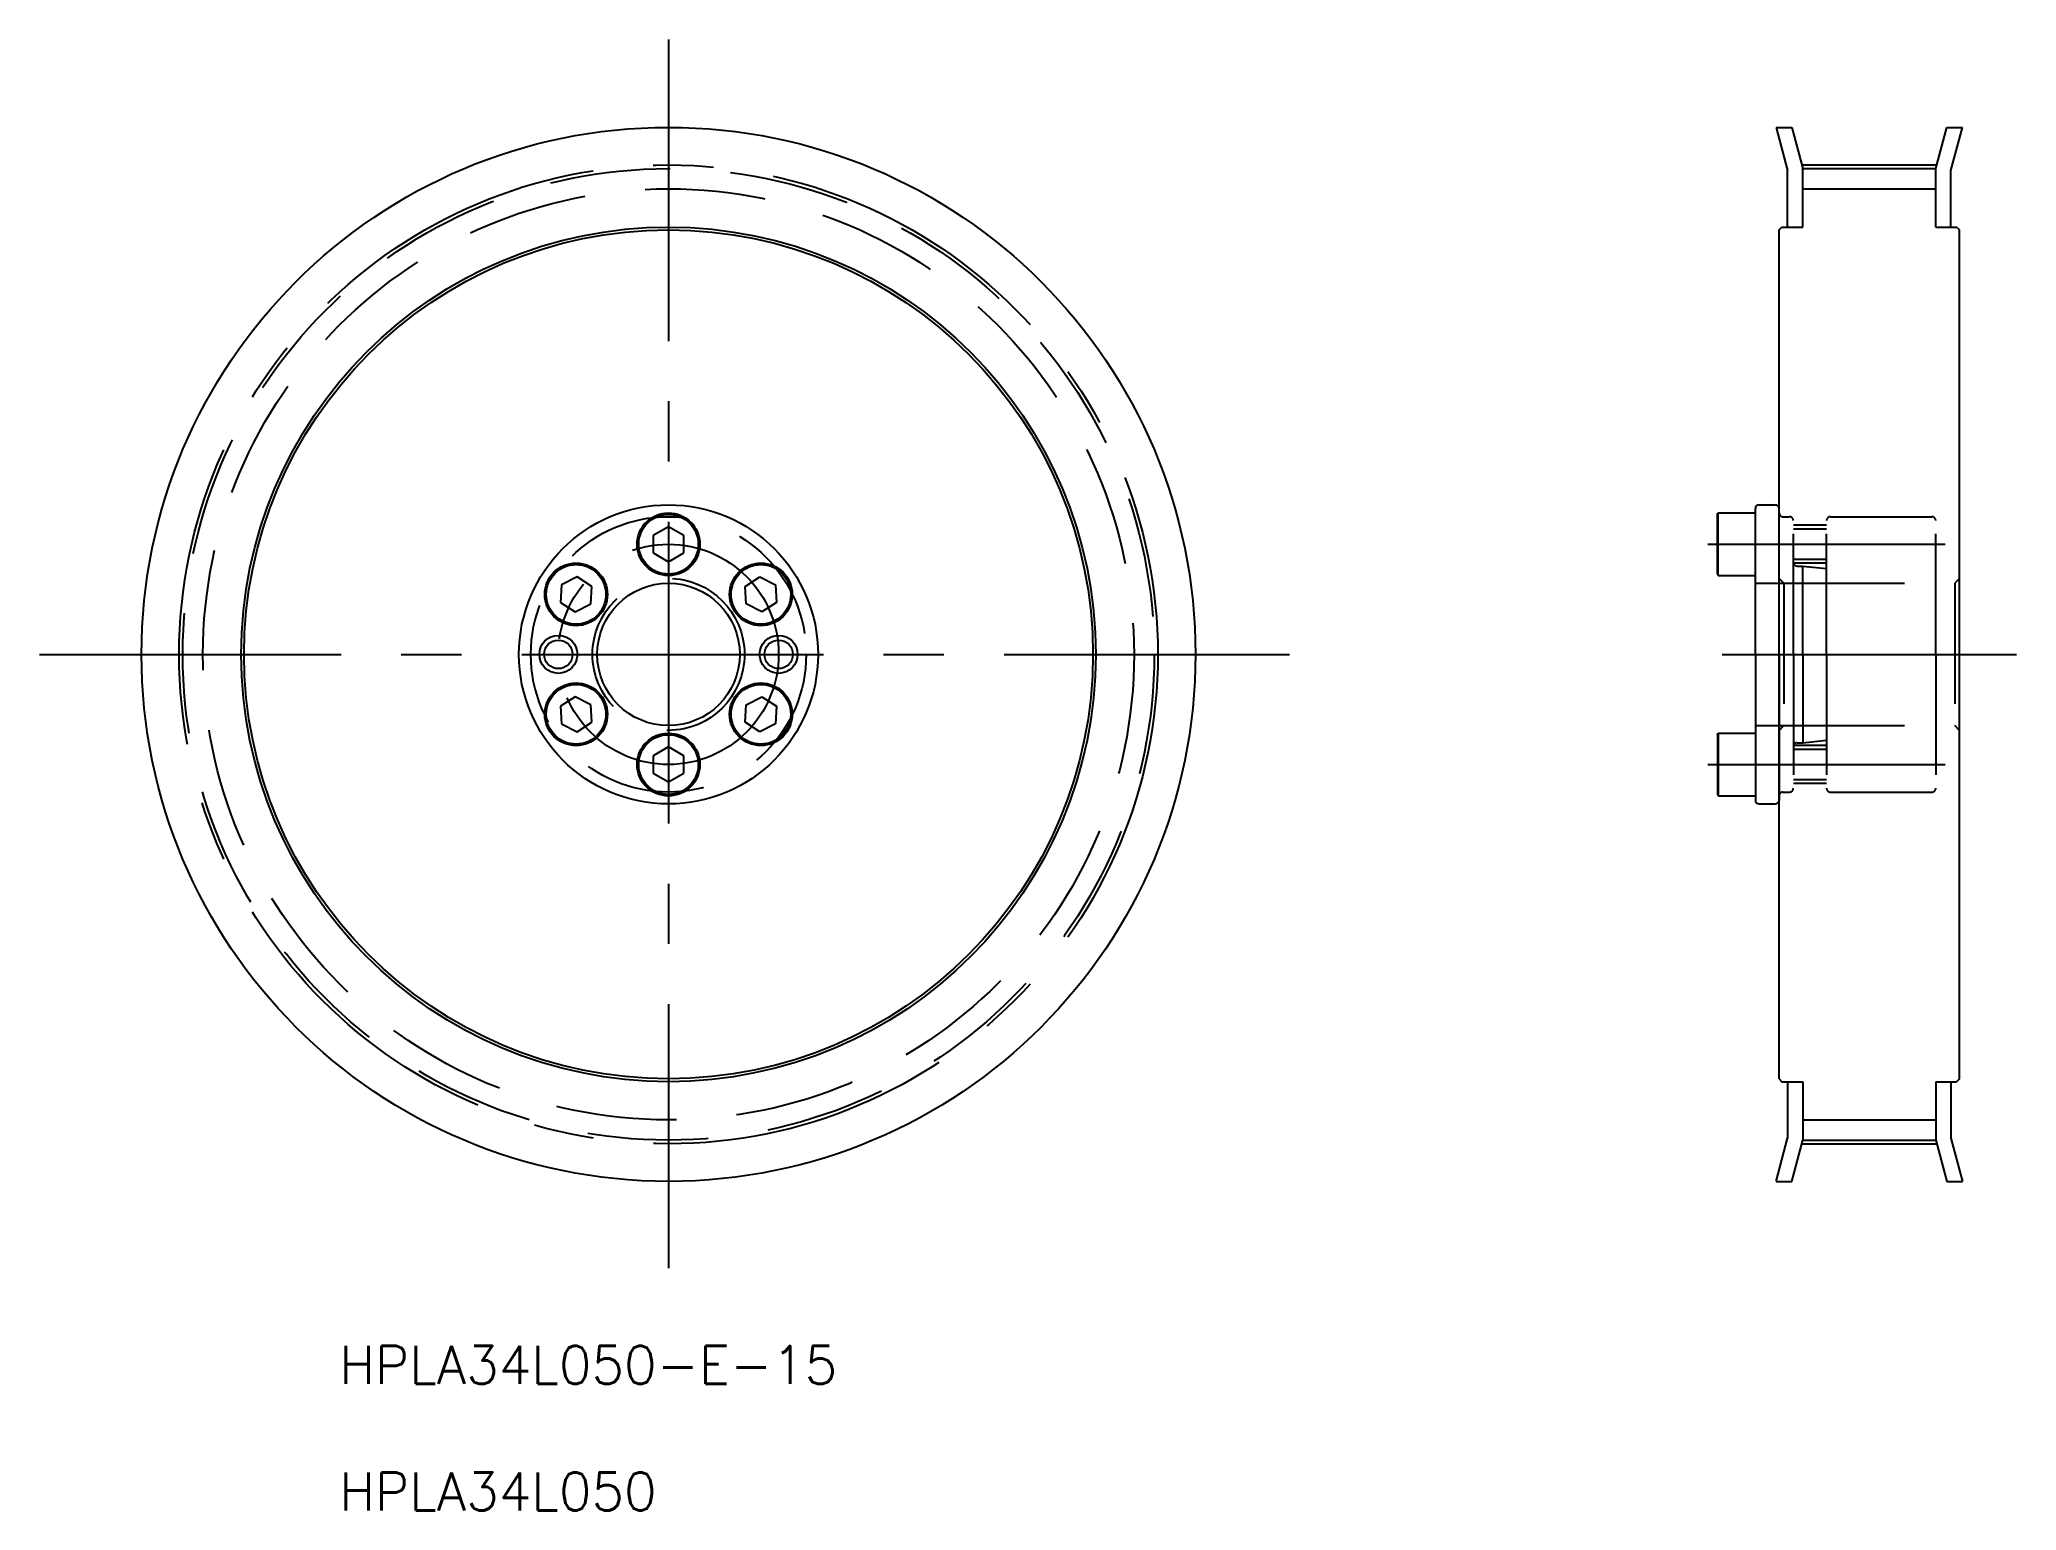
# Model space of a CAD drawing. Extents: x -17 to 192, y 12 to 167.
import ezdxf

# ---------------------------------------------------------------- set-up
doc = ezdxf.new("R2010")
doc.units = 0
doc.linetypes.add('CENTER', pattern=[50.8, 31.75, -6.35, 6.35, -6.35])
doc.linetypes.add('DASHED', pattern=[19.05, 12.7, -6.35])
doc.layers.get('0').update_dxf_attribs({"linetype": 'CONTINUOUS'})
doc.layers.add('CENTER', color=1, linetype='CENTER')
doc.styles.add('MISUMI', font='txt.shx')

# ---------------------------------------------------------------- blocks, each defined once
blk = doc.blocks.new('*U5')
at = {"color": 7, "linetype": 'CONTINUOUS', "style": 'MISUMI'}
for s, p in [('HPLA34L050-E-15', (15.05, 25.31)), ('HPLA34L050', (15.05, 11.98))]:
    blk.add_text(s, height=4, dxfattribs=at).set_placement(p)

msp = doc.modelspace()

# ---------------------------------------------------------------- linework, layer by layer
at = {"color": 7, "linetype": 'CONTINUOUS'}
for p, q in [((166.38, 157.64), (167.6, 153.09)), ((166.38, 157.64), (168.04, 157.64)), ((168.04, 157.64), (169.2, 153.3)), ((183.2, 153.3), (184.36, 157.64)), ((184.36, 157.64), (186.02, 157.64)), ((184.8, 153.09), (186.02, 157.64)), ((167.6, 147.14), (167.6, 153.09)), ((169.2, 153.3), (183.2, 153.3)), ((169.2, 147.14), (169.2, 153.3)), ((183.2, 147.14), (183.2, 153.3)), ((184.8, 147.14), (184.8, 153.09)), ((183.2, 150.22), (183.2, 150.22)), ((183.2, 148.68), (183.2, 148.68)), ((166.7, 146.84), (167, 147.14)), ((166.7, 57.44), (166.7, 146.84)), ((167, 147.14), (169.2, 147.14)), ((183.2, 147.14), (185.4, 147.14)), ((185.7, 146.84), (185.4, 147.14)), ((185.7, 57.44), (185.7, 146.84)), ((160.2, 116.88), (160.29, 117.04)), ((160.2, 110.61), (160.2, 116.88)), ((160.29, 110.44), (160.29, 117.04)), ((160.29, 117.04), (164.2, 117.04)), ((164.2, 102.14), (164.2, 117.49)), ((164.2, 110.44), (164.2, 117.04)), ((164.6, 117.89), (166.3, 117.89)), ((166.7, 102.14), (166.7, 117.49)), ((49.73, 115.59), (48.13, 114.67)), ((48.13, 114.67), (48.13, 112.82)), ((51.33, 114.67), (49.73, 115.59)), ((50.53, 115.13), (50.53, 115.13)), ((50.93, 114.9), (50.93, 114.9)), ((51.33, 112.82), (51.33, 114.67)), ((164.2, 111.74), (164.2, 115.74)), ((48.13, 112.82), (49.73, 111.9)), ((49.73, 111.9), (51.33, 112.82)), ((160.2, 110.61), (160.29, 110.44)), ((160.29, 110.44), (164.2, 110.44)), ((38.45, 109.47), (38.35, 107.62)), ((40.1, 110.31), (38.45, 109.47)), ((41.65, 109.3), (40.1, 110.31)), ((41.55, 107.46), (41.65, 109.3)), ((57.81, 109.3), (59.36, 110.31)), ((57.91, 107.46), (57.81, 109.3)), ((59.36, 110.31), (61.01, 109.47)), ((61.01, 109.47), (61.1, 107.62)), ((38.35, 107.62), (39.9, 106.62)), ((39.9, 106.62), (41.55, 107.46)), ((59.55, 106.62), (57.91, 107.46)), ((61.1, 107.62), (59.55, 106.62)), ((164.2, 102.14), (164.2, 86.79)), ((166.7, 102.14), (166.7, 86.79)), ((39.9, 97.67), (38.35, 96.67)), ((38.35, 96.67), (38.45, 94.82)), ((41.55, 96.83), (39.9, 97.67)), ((41.65, 94.99), (41.55, 96.83)), ((57.81, 94.99), (57.91, 96.83)), ((57.91, 96.83), (59.55, 97.67)), ((59.55, 97.67), (61.1, 96.67)), ((61.1, 96.67), (61.01, 94.82)), ((38.45, 94.82), (40.1, 93.98)), ((40.1, 93.98), (41.65, 94.99)), ((59.36, 93.98), (57.81, 94.99)), ((61.01, 94.82), (59.36, 93.98)), ((160.2, 93.68), (160.29, 93.84)), ((160.29, 93.84), (164.2, 93.84)), ((160.29, 93.84), (160.29, 87.24)), ((164.2, 93.84), (164.2, 87.24)), ((49.73, 92.39), (48.13, 91.47)), ((51.33, 91.47), (49.73, 92.39)), ((160.2, 93.68), (160.2, 87.41)), ((164.2, 92.54), (164.2, 88.54)), ((48.13, 91.47), (48.13, 89.62)), ((48.13, 89.62), (49.73, 88.7)), ((49.73, 88.7), (51.33, 89.62)), ((51.33, 89.62), (51.33, 91.47)), ((160.2, 87.41), (160.29, 87.24)), ((160.29, 87.24), (164.2, 87.24)), ((164.6, 86.39), (166.3, 86.39)), ((166.7, 57.44), (167, 57.14)), ((167, 57.14), (169.2, 57.14)), ((167.6, 57.14), (167.6, 51.2)), ((169.2, 57.14), (169.2, 50.98)), ((183.2, 57.14), (183.2, 50.98)), ((183.2, 57.14), (185.4, 57.14)), ((184.8, 57.14), (184.8, 51.2)), ((185.7, 57.44), (185.4, 57.14)), ((166.38, 46.64), (167.6, 51.2)), ((168.04, 46.64), (169.2, 50.98)), ((169.2, 50.98), (183.2, 50.98)), ((183.2, 50.98), (184.36, 46.64)), ((184.8, 51.2), (186.02, 46.64)), ((166.38, 46.64), (168.04, 46.64)), ((184.36, 46.64), (186.02, 46.64))]:
    msp.add_line(p, q, dxfattribs=at)
at = {"color": 3, "linetype": 'CONTINUOUS'}
for p, q in [((169.2, 151.17), (183.2, 151.17)), ((169.2, 53.11), (183.2, 53.11))]:
    msp.add_line(p, q, dxfattribs=at)
at = {"color": 3, "linetype": 'DASHED'}
for p, q in [((167.11, 116.64), (167.8, 116.64)), ((172.1, 116.64), (182.8, 116.64)), ((168.2, 102.14), (168.2, 116.24)), ((171.7, 115.74), (168.2, 115.74)), ((171.7, 115.34), (168.2, 115.34)), ((171.7, 102.14), (171.7, 116.24)), ((183.2, 102.14), (183.2, 116.24)), ((171.7, 112.14), (168.2, 112.14)), ((171.7, 111.74), (168.21, 111.74)), ((168.61, 111.44), (169.2, 111.44)), ((169.2, 111.44), (171.7, 111.19)), ((169.2, 102.14), (169.2, 111.44)), ((164.2, 109.64), (183.2, 109.64)), ((166.7, 110.14), (167.2, 109.64)), ((167.2, 109.64), (185.2, 109.64)), ((167.2, 109.64), (167.2, 94.64)), ((185.7, 110.14), (185.2, 109.64)), ((185.2, 109.64), (185.2, 94.64)), ((168.2, 102.14), (168.2, 88.04)), ((169.2, 102.14), (169.2, 92.84)), ((171.7, 102.14), (171.7, 88.04)), ((183.2, 102.14), (183.2, 88.04)), ((164.2, 94.64), (183.2, 94.64)), ((166.7, 94.14), (167.2, 94.64)), ((167.2, 94.64), (185.2, 94.64)), ((185.7, 94.14), (185.2, 94.64)), ((171.7, 92.14), (168.2, 92.14)), ((171.7, 92.54), (168.21, 92.54)), ((168.61, 92.84), (169.2, 92.84)), ((169.2, 92.84), (171.7, 93.09)), ((167.11, 87.64), (167.8, 87.64)), ((171.7, 88.94), (168.2, 88.94)), ((171.7, 88.54), (168.2, 88.54)), ((172.1, 87.64), (182.8, 87.64))]:
    msp.add_line(p, q, dxfattribs=at)
at = {"color": 7, "linetype": 'CONTINUOUS'}
for centre, radius in [((49.73, 102.14), 55.5), ((49.73, 102.14), 45), ((49.73, 102.14), 44.7), ((49.73, 102.14), 15.75), ((49.73, 113.74), 3.3), ((49.73, 113.74), 3.14), ((40, 108.46), 3.3), ((40, 108.46), 3.14), ((59.46, 108.46), 3.3), ((59.46, 108.46), 3.14), ((49.73, 102.14), 7.5), ((38.13, 102.14), 1.5), ((61.33, 102.14), 1.5), ((40, 95.83), 3.3), ((40, 95.83), 3.14), ((59.46, 95.83), 3.3), ((59.46, 95.83), 3.14), ((49.73, 90.54), 3.3), ((49.73, 90.54), 3.14)]:
    msp.add_circle(centre, radius, dxfattribs=at)
at = {"color": 3, "linetype": 'DASHED'}
for radius in [51.16, 49.03, 14.5, 8]:
    msp.add_circle((49.73, 102.14), radius, dxfattribs=at)
at = {"color": 3}
for centre in [(38.13, 102.14), (61.33, 102.14)]:
    msp.add_circle(centre, 2, dxfattribs=at)
at = {"color": 7, "linetype": 'CONTINUOUS'}
for centre, start, end in [((164.6, 117.49), 90, 180), ((166.3, 117.49), 0, 90), ((164.6, 86.79), 180, 270), ((166.3, 86.79), 270, 0)]:
    msp.add_arc(centre, 0.4, start, end, dxfattribs=at)
at = {"color": 3, "linetype": 'DASHED'}
for centre, radius, start, end in [((167.11, 117.05), 0.41, 180, 270), ((167.8, 116.24), 0.4, 0, 90), ((172.1, 116.24), 0.4, 90, 180), ((182.8, 116.24), 0.4, 0, 90), ((168.61, 111.85), 0.41, 180, 270), ((168.61, 92.43), 0.41, 90, 180), ((167.11, 87.23), 0.41, 90, 180), ((167.8, 88.04), 0.4, 270, 0), ((172.1, 88.04), 0.4, 180, 270), ((182.8, 88.04), 0.4, 270, 0)]:
    msp.add_arc(centre, radius, start, end, dxfattribs=at)
at = {"layer": 'CENTER', "color": 1, "linetype": 'CENTER'}
for p, q in [((49.73, 166.89), (49.73, 37.49)), ((169.1, 153.68), (183.3, 153.68)), ((159.2, 113.74), (184.2, 113.74)), ((-16.51, 102.14), (115.15, 102.14)), ((160.7, 102.14), (191.7, 102.14)), ((159.2, 90.54), (184.2, 90.54)), ((169.1, 50.6), (183.3, 50.6))]:
    msp.add_line(p, q, dxfattribs=at)
for radius in [51.54, 11.6]:
    msp.add_circle((49.73, 102.14), radius, dxfattribs=at)

# ---------------------------------------------------------------- block references
at = {"color": 7, "linetype": 'CONTINUOUS'}
msp.add_blockref('*U5', (0, 0), dxfattribs=at)

doc.saveas('drawing.dxf')
